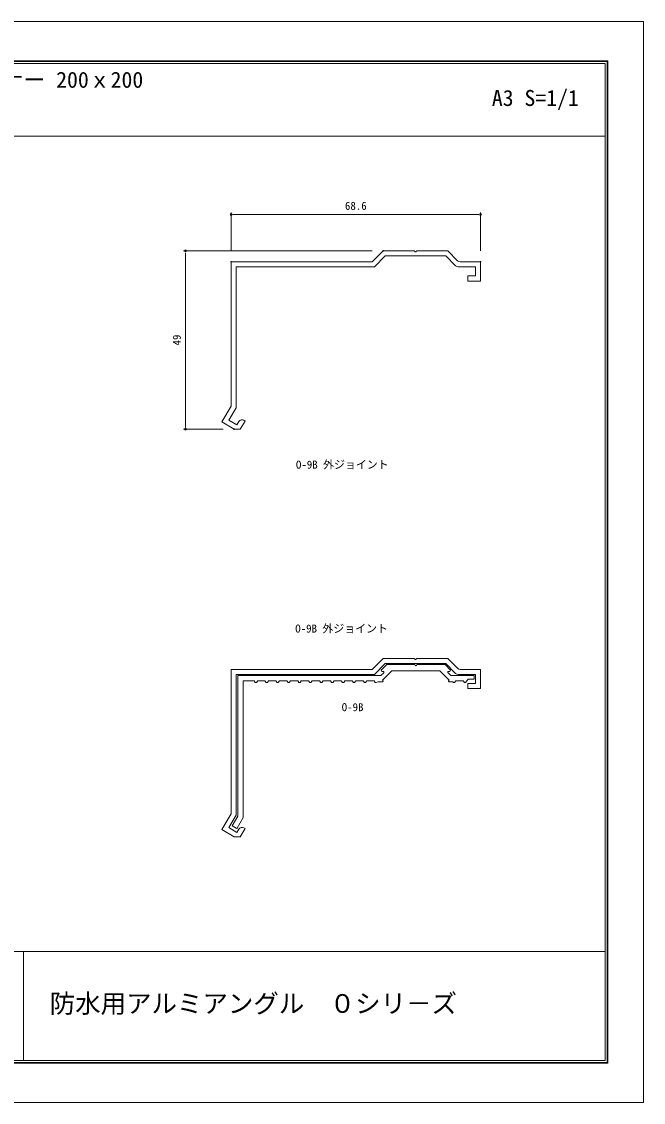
# Model space of a CAD drawing. Units: millimetres on the paper. Extents: x -210 to 210, y -148 to 148.
# Drawn here: x 39 to 210, y -148.5 to 148.5 of the extents above; entities that cross this region are included whole.
import ezdxf
from ezdxf.enums import TextEntityAlignment as Align

# ---------------------------------------------------------------- set-up
doc = ezdxf.new("R2010")
doc.units = ezdxf.units.MM
doc.header["$PDMODE"] = 32
doc.header["$PDSIZE"] = 0.2
for name, color, linetype, lineweight in [('0-0_0', 7, 'Continuous', 9), ('0-1_1-1図枠', 3, 'Continuous', 18), ('0-3_2-1寸法', 7, 'Continuous', 9), ('0-4_Defpoints', 7, 'Continuous', 9), ('0-6_5-1実寸型', 1, 'Continuous', 18)]:
    doc.layers.add(name, color=color, linetype=linetype, lineweight=lineweight)
doc.layers.add('0-2_1-2図名', color=7, linetype='Continuous')
doc.layers.add('0-5_1-4文字', color=7, linetype='Continuous')
doc.styles.add('ＭＳ ゴシック', font='')
doc.styles.get('ＭＳ ゴシック').set_extended_font_data('MS Gothic')

# ---------------------------------------------------------------- blocks, each defined once
blk = doc.blocks.new('_Dot')
at = {"layer": '0-0_0'}
for p, q in [((-0.5, 0), (-1, 0)), ((0.25, 0), (-0.25, 0))]:
    blk.add_line(p, q, dxfattribs=at)
blk.add_circle((0, 0), 0.25, dxfattribs=at)
blk = doc.blocks.new('D2')
at = {"layer": '0-3_2-1寸法'}
for p, q in [((306.629, 234), (306.629, 244.5)), ((374.227, 244), (307.629, 244)), ((375.227, 234), (375.227, 244.5))]:
    blk.add_line(p, q, dxfattribs=at)
at = {"layer": '0-4_Defpoints'}
for p in [(306.629, 244), (306.629, 231), (375.227, 231)]:
    blk.add_point(p, dxfattribs=at)
at = {"layer": '0-3_2-1寸法', "rotation": 180}
blk.add_blockref('_Dot', (306.629, 244), dxfattribs=at)
at = {"layer": '0-3_2-1寸法'}
blk.add_blockref('_Dot', (375.227, 244), dxfattribs=at)
at = {"layer": '0-3_2-1寸法', "style": 'ＭＳ ゴシック'}
blk.add_text('68.6', height=2.199, dxfattribs=at).set_placement((337.928, 244.625), align=Align.BOTTOM_LEFT)
blk = doc.blocks.new('D3')
at = {"layer": '0-3_2-1寸法'}
for p, q in [((345.447, 234), (293.563, 234)), ((294.063, 233), (294.063, 186)), ((304.426, 185), (293.563, 185))]:
    blk.add_line(p, q, dxfattribs=at)
at = {"layer": '0-4_Defpoints'}
for p in [(348.447, 234), (294.063, 185), (307.426, 185)]:
    blk.add_point(p, dxfattribs=at)
at = {"layer": '0-3_2-1寸法'}
for p, rotation in [((294.063, 234), 90), ((294.063, 185), 270)]:
    blk.add_blockref('_Dot', p, dxfattribs=dict(at, rotation=rotation))
at = {"layer": '0-3_2-1寸法', "style": 'ＭＳ ゴシック'}
blk.add_text('49', height=2.199, rotation=90, dxfattribs=at).set_placement((293.438, 208), align=Align.BOTTOM_LEFT)

msp = doc.modelspace()

# ---------------------------------------------------------------- linework, layer by layer
at = {"layer": '0-1_1-1図枠'}
for p, q in [((-199.997, 137.5), (200.003, 137.5)), ((-199.497, 137), (199.503, 137)), ((199.503, 137), (199.503, -137)), ((200.003, 137.5), (200.003, -137.5)), ((-199.497, 117), (199.503, 117)), ((-199.497, -107), (199.503, -107)), ((39.503, -107), (39.503, -137)), ((-199.997, -137.5), (200.003, -137.5)), ((-199.497, -137), (199.503, -137))]:
    msp.add_line(p, q, dxfattribs=at)
at = {"layer": '0-4_Defpoints'}
for p, q in [((-200.197, 137.7), (200.203, 137.7)), ((-200.197, 137.7), (200.203, 137.7)), ((200.203, 137.7), (200.203, -137.7)), ((200.203, 137.7), (200.203, -137.7)), ((-200.197, -137.7), (200.203, -137.7)), ((-200.197, -137.7), (200.203, -137.7))]:
    msp.add_line(p, q, dxfattribs=at)
msp.add_lwpolyline([(-209.997, -148.5), (-209.997, 148.5), (210.003, 148.5), (210.003, -148.5)], close=True, dxfattribs=at)
at = {"layer": '0-6_5-1実寸型'}
for p, q in [((138.431, -30.102), (138.224, -30.102)), ((156.624, -30.102), (156.417, -30.102))]:
    msp.add_line(p, q, dxfattribs=at)
for points in [[(100.148, 38.946), (100.491, 38.74), (99.145, 36.5), (97.423, 36.5), (94.06, 38.521), (96.624, 42.788), (96.624, 82.5), (135.444, 82.5), (138.444, 85.5), (147.024, 85.5), (147.155, 85.293)], [(158.331, 81.393), (155.624, 84.1), (139.024, 84.1), (136.024, 81.1), (98.024, 81.1), (98.024, 42.4), (95.981, 39), (98.209, 37.661), (98.776, 38.604)], [(147.493, 85.293), (147.624, 85.5), (156.204, 85.5), (158.911, 82.793)], [(161.724, 77.2), (161.724, 78.6), (163.824, 78.6), (163.824, 81.1), (159.038, 81.1)], [(159.618, 82.5), (165.224, 82.5), (165.224, 77.2), (161.724, 77.2)], [(100.148, -73.056), (100.491, -73.262), (99.145, -75.502), (97.423, -75.502), (94.06, -73.481), (96.624, -69.214), (96.624, -29.502), (135.444, -29.502), (138.444, -26.502), (147.024, -26.502), (147.155, -26.709)], [(147.493, -26.709), (147.624, -26.502), (156.204, -26.502), (158.911, -29.209)], [(158.331, -30.609), (155.624, -27.902), (139.024, -27.902), (136.024, -30.902), (98.024, -30.902), (98.024, -69.602), (95.981, -73.002), (98.209, -74.341), (98.776, -73.398)], [(138.012, -29.59), (139.399, -28.202), (147.124, -28.202), (147.255, -28.409)], [(147.593, -28.409), (147.724, -28.202), (155.448, -28.202), (156.836, -29.59)], [(159.618, -29.502), (165.224, -29.502), (165.224, -34.802), (161.724, -34.802)], [(98.032, -73.18), (96.892, -72.54), (98.424, -69.81), (98.424, -31.202), (137.814, -31.202), (138.572, -30.443)], [(103.268, -33.078), (102.924, -32.652), (99.924, -32.652), (99.924, -70.202), (98.298, -73.1)], [(106.268, -33.078), (105.924, -32.652), (103.924, -32.652), (103.579, -33.078)], [(109.268, -33.078), (108.924, -32.652), (106.924, -32.652), (106.579, -33.078)], [(112.268, -33.078), (111.924, -32.652), (109.924, -32.652), (109.579, -33.078)], [(115.268, -33.078), (114.924, -32.652), (112.924, -32.652), (112.579, -33.078)], [(118.268, -33.078), (117.924, -32.652), (115.924, -32.652), (115.579, -33.078)], [(121.268, -33.078), (120.924, -32.652), (118.924, -32.652), (118.579, -33.078)], [(124.268, -33.078), (123.924, -32.652), (121.924, -32.652), (121.579, -33.078)], [(127.268, -33.078), (126.924, -32.652), (124.924, -32.652), (124.579, -33.078)], [(130.268, -33.078), (129.924, -32.652), (127.924, -32.652), (127.579, -33.078)], [(133.268, -33.078), (132.924, -32.652), (130.924, -32.652), (130.579, -33.078)], [(136.268, -33.078), (135.924, -32.652), (133.924, -32.652), (133.579, -33.078)], [(156.482, -32.561), (156.589, -32.454), (154.037, -29.902), (140.811, -29.902), (138.223, -32.489), (138.38, -32.646)], [(156.275, -30.443), (157.034, -31.202), (163.424, -31.202), (163.424, -32.202), (161.787, -32.202), (161.079, -33.078)], [(160.768, -33.078), (160.424, -32.652), (158.423, -32.652), (158.079, -33.078)], [(161.724, -34.802), (161.724, -33.402), (163.824, -33.402), (163.824, -30.902), (159.038, -30.902)], [(138.274, -32.902), (136.924, -32.902), (136.521, -33.127)], [(157.768, -33.078), (157.626, -32.902), (156.624, -32.902)]]:
    msp.add_lwpolyline(points, dxfattribs=at)
for centre, radius, start, end in [((147.324, 85.4), 0.2, 212.33353, 327.66647), ((159.038, 82.1), 1, 225, 270), ((159.618, 83.5), 1, 225, 270), ((99.633, 38.089), 1, 59, 149), ((147.324, -26.602), 0.2, 212.33353, 327.66647), ((138.224, -29.802), 0.3, 135, 270), ((147.424, -28.302), 0.2, 212.33353, 327.66647), ((156.624, -29.802), 0.3, 270, 45), ((159.618, -28.502), 1, 225, 270), ((138.274, -32.752), 0.15, 270, 45), ((138.431, -30.302), 0.2, 315, 90), ((156.417, -30.302), 0.2, 90, 225), ((156.624, -32.702), 0.2, 135, 270), ((159.038, -29.902), 1, 225, 270), ((103.424, -32.952), 0.2, 218.97666, 321.02334), ((106.424, -32.952), 0.2, 218.97666, 321.02334), ((109.424, -32.952), 0.2, 218.97666, 321.02334), ((112.424, -32.952), 0.2, 218.97666, 321.02334), ((115.424, -32.952), 0.2, 218.97666, 321.02334), ((118.424, -32.952), 0.2, 218.97666, 321.02334), ((121.424, -32.952), 0.2, 218.97666, 321.02334), ((124.424, -32.952), 0.2, 218.97666, 321.02334), ((127.424, -32.952), 0.2, 218.97666, 321.02334), ((130.424, -32.952), 0.2, 218.97666, 321.02334), ((133.424, -32.952), 0.2, 218.97666, 321.02334), ((136.424, -32.952), 0.2, 218.97666, 299.16473), ((157.924, -32.952), 0.2, 218.9341, 321.0659), ((160.924, -32.952), 0.2, 218.9341, 321.0659), ((98.124, -73.002), 0.2, 242.70791, 330.70942), ((99.633, -73.913), 1, 59, 149)]:
    msp.add_arc(centre, radius, start, end, dxfattribs=at)

# ---------------------------------------------------------------- block references
at = {"layer": '0-3_2-1寸法'}
for name in ['D2', 'D3']:
    msp.add_blockref(name, (-210.003, -148.5), dxfattribs=at)

# ---------------------------------------------------------------- texts
at = {"layer": '0-2_1-2図名', "style": 'ＭＳ ゴシック'}
msp.add_text('防水用アルミアングル\u3000０シリ－ズ', height=5.132, dxfattribs=at).set_placement((46.731, -125.429), align=Align.BOTTOM_LEFT)
at = {"layer": '0-3_2-1寸法', "style": 'ＭＳ ゴシック'}
for s, p in [('O-9B 外ジョイント', (114.447, 25)), ('O-9B 外ジョイント', (114.257, -20.052)), ('O-9B', (127.027, -41.652))]:
    msp.add_text(s, height=2.199, dxfattribs=at).set_placement(p, align=Align.BOTTOM_LEFT)
at = {"layer": '0-5_1-4文字', "style": 'ＭＳ ゴシック'}
for s, p in [('コーナー 200ｘ200', (21.503, 129)), ('A3 S=1/1', (168.315, 124))]:
    msp.add_text(s, height=4.399, dxfattribs=at).set_placement(p, align=Align.BOTTOM_LEFT)

doc.saveas('drawing.dxf')
